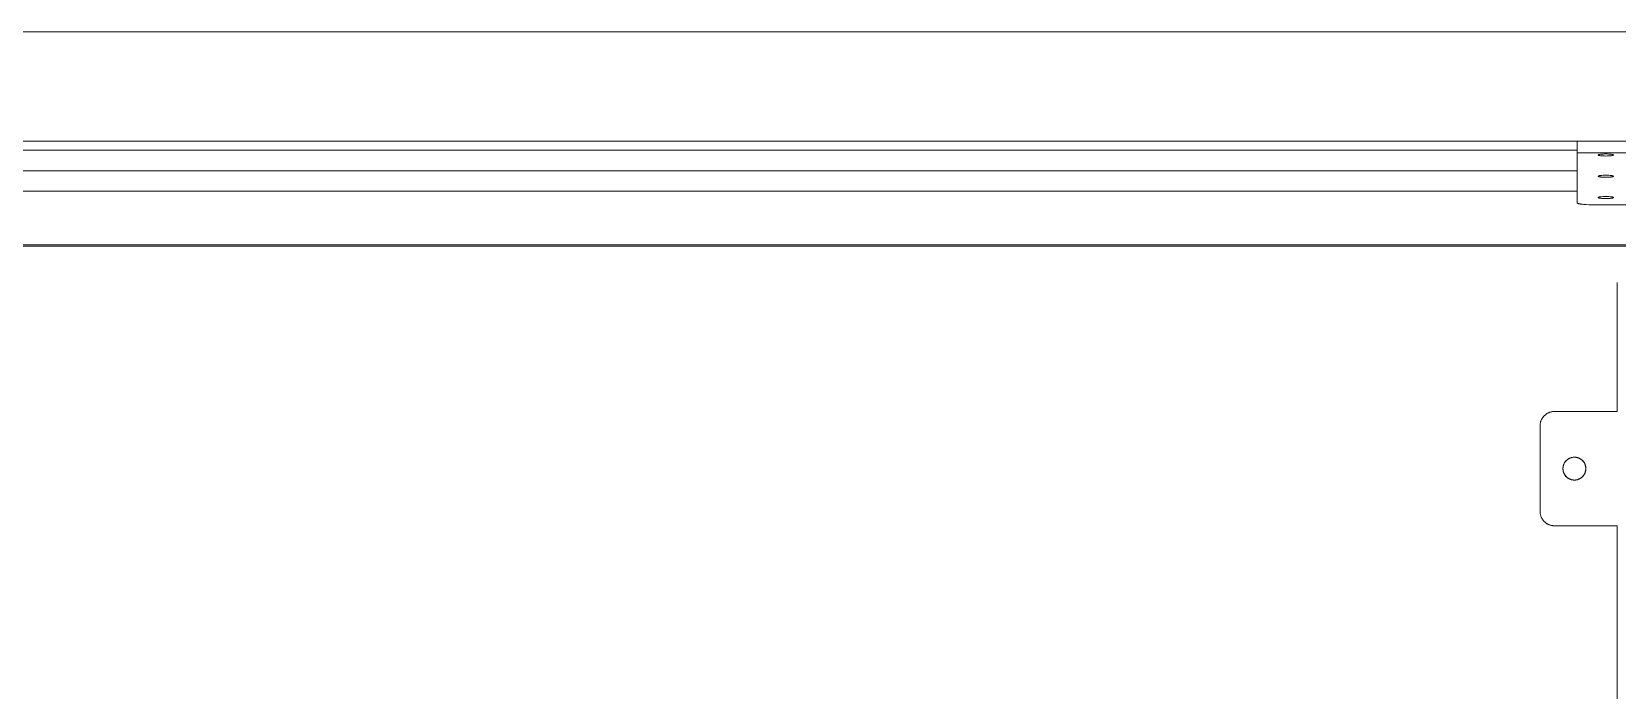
# Model space of a CAD drawing. Header units: millimetres. Extents: x -213 to 4577, y -424 to 2634.
# Drawn here: x 460 to 1015, y -8 to 222 of the extents above; entities that cross this region are included whole.
import ezdxf

# ---------------------------------------------------------------- set-up
doc = ezdxf.new("R2010")
doc.units = ezdxf.units.MM
doc.layers.add('ZANO_R', color=7, linetype='Continuous', lineweight=0)

msp = doc.modelspace()

# ---------------------------------------------------------------- linework, layer by layer
at = {"layer": 'ZANO_R'}
for p, q in [((1927.92, 222.29), (133.92, 222.29)), ((133.92, 183.95), (1000.92, 183.95)), ((1000.92, 183.95), (1060.92, 183.95)), ((1000.92, 179.91), (1000.92, 183.95)), ((1000.92, 180.77), (215.92, 180.77)), ((1000.92, 179.91), (1000.92, 162.37)), ((1000.92, 179.91), (1060.92, 179.91)), ((1008.22, 179.13), (1008.22, 179.14)), ((1008.22, 179.14), (1008.22, 179.14)), ((1008.22, 179.14), (1008.23, 179.14)), ((1008.22, 179.12), (1008.22, 179.13)), ((1008.22, 179.13), (1008.22, 179.13)), ((1008.22, 179.13), (1008.22, 179.13)), ((1008.22, 179.13), (1008.22, 179.13)), ((1008.22, 179.13), (1008.22, 179.13)), ((1008.22, 179.11), (1008.22, 179.12)), ((1008.22, 179.12), (1008.22, 179.12)), ((1008.22, 179.12), (1008.22, 179.12)), ((1008.22, 179.12), (1008.22, 179.12)), ((1008.22, 179.12), (1008.22, 179.12)), ((1008.22, 179.1), (1008.22, 179.11)), ((1008.22, 179.11), (1008.22, 179.11)), ((1008.22, 179.11), (1008.22, 179.11)), ((1008.22, 179.11), (1008.22, 179.11)), ((1008.22, 179.11), (1008.22, 179.11)), ((1008.23, 179.1), (1008.22, 179.1)), ((1008.22, 179.1), (1008.22, 179.1)), ((1008.23, 179.15), (1008.23, 179.16)), ((1008.23, 179.16), (1008.23, 179.16)), ((1008.23, 179.16), (1008.24, 179.16)), ((1008.23, 179.14), (1008.23, 179.15)), ((1008.23, 179.15), (1008.23, 179.15)), ((1008.23, 179.15), (1008.23, 179.15)), ((1008.23, 179.15), (1008.23, 179.15)), ((1008.23, 179.14), (1008.23, 179.14)), ((1008.23, 179.14), (1008.23, 179.14)), ((1008.23, 179.09), (1008.23, 179.1)), ((1008.23, 179.1), (1008.23, 179.1)), ((1008.23, 179.1), (1008.23, 179.1)), ((1008.23, 179.08), (1008.23, 179.09)), ((1008.23, 179.09), (1008.23, 179.09)), ((1008.23, 179.09), (1008.23, 179.09)), ((1008.23, 179.09), (1008.23, 179.09)), ((1008.23, 179.09), (1008.23, 179.09)), ((1008.24, 179.08), (1008.23, 179.08)), ((1008.24, 179.16), (1008.24, 179.17)), ((1008.24, 179.17), (1008.24, 179.17)), ((1008.24, 179.17), (1008.25, 179.17)), ((1008.24, 179.16), (1008.24, 179.16)), ((1008.24, 179.16), (1008.24, 179.16)), ((1008.24, 179.07), (1008.24, 179.08)), ((1008.24, 179.08), (1008.24, 179.08)), ((1008.24, 179.08), (1008.24, 179.08)), ((1008.24, 179.08), (1008.24, 179.08)), ((1008.25, 179.07), (1008.24, 179.07)), ((1008.25, 179.17), (1008.25, 179.18)), ((1008.25, 179.18), (1008.26, 179.18)), ((1008.25, 179.17), (1008.25, 179.17)), ((1008.25, 179.17), (1008.25, 179.17)), ((1008.26, 179.06), (1008.25, 179.07)), ((1008.25, 179.07), (1008.25, 179.07)), ((1008.25, 179.07), (1008.25, 179.07)), ((1008.25, 179.07), (1008.25, 179.07)), ((1008.26, 179.18), (1008.27, 179.19)), ((1008.26, 179.18), (1008.26, 179.18)), ((1008.26, 179.18), (1008.26, 179.18)), ((1008.27, 179.06), (1008.26, 179.06)), ((1008.26, 179.06), (1008.26, 179.06)), ((1008.26, 179.06), (1008.26, 179.06)), ((1008.27, 179.19), (1008.27, 179.19)), ((1008.27, 179.19), (1008.28, 179.19)), ((1008.27, 179.05), (1008.27, 179.06)), ((1008.28, 179.05), (1008.27, 179.05)), ((1008.28, 179.19), (1008.29, 179.2)), ((1008.29, 179.04), (1008.28, 179.05)), ((1008.29, 179.2), (1008.3, 179.21)), ((1008.29, 179.2), (1008.29, 179.2)), ((1008.3, 179.03), (1008.29, 179.04)), ((1008.29, 179.04), (1008.29, 179.04)), ((1008.3, 179.21), (1008.31, 179.21)), ((1008.31, 179.03), (1008.3, 179.03)), ((1008.31, 179.21), (1008.32, 179.22)), ((1008.32, 179.03), (1008.31, 179.03)), ((1008.32, 179.22), (1008.33, 179.22)), ((1008.33, 179.02), (1008.32, 179.03)), ((1008.33, 179.22), (1008.34, 179.23)), ((1008.34, 179.01), (1008.33, 179.02)), ((1008.34, 179.23), (1008.36, 179.24)), ((1008.36, 179.01), (1008.34, 179.01)), ((1008.36, 179.24), (1008.39, 179.24)), ((1008.39, 179), (1008.36, 179.01)), ((1008.39, 179.24), (1008.41, 179.25)), ((1008.41, 178.99), (1008.39, 179)), ((1008.41, 179.25), (1008.44, 179.26)), ((1008.44, 178.98), (1008.41, 178.99)), ((1008.44, 179.26), (1008.46, 179.27)), ((1008.46, 178.97), (1008.44, 178.98)), ((1008.46, 179.27), (1008.52, 179.29)), ((1008.52, 178.96), (1008.46, 178.97)), ((1008.52, 179.29), (1008.59, 179.3)), ((1008.59, 178.94), (1008.52, 178.96)), ((1008.59, 179.3), (1008.66, 179.32)), ((1008.66, 178.92), (1008.59, 178.94)), ((1008.66, 179.32), (1008.74, 179.33)), ((1008.74, 178.91), (1008.66, 178.92)), ((1008.74, 179.33), (1008.82, 179.35)), ((1008.82, 178.89), (1008.74, 178.91)), ((1008.82, 179.35), (1009.01, 179.37)), ((1009.01, 178.87), (1008.82, 178.89)), ((1009.01, 179.37), (1009.22, 179.4)), ((1009.22, 178.84), (1009.01, 178.87)), ((1009.22, 179.4), (1009.44, 179.42)), ((1009.44, 178.82), (1009.22, 178.84)), ((1009.44, 179.42), (1009.93, 179.45)), ((1009.93, 178.79), (1009.44, 178.82)), ((1009.93, 179.45), (1010.43, 179.47)), ((1010.43, 178.77), (1009.93, 178.79)), ((1010.43, 179.47), (1010.92, 179.48)), ((1010.92, 178.76), (1010.43, 178.77)), ((1010.92, 179.48), (1011.41, 179.47)), ((1011.41, 178.77), (1010.92, 178.76)), ((1011.41, 179.47), (1011.91, 179.45)), ((1011.91, 178.79), (1011.41, 178.77)), ((1011.91, 179.45), (1012.4, 179.42)), ((1012.4, 178.82), (1011.91, 178.79)), ((1012.4, 179.42), (1012.62, 179.4)), ((1012.62, 178.84), (1012.4, 178.82)), ((1012.62, 179.4), (1012.83, 179.37)), ((1012.83, 178.87), (1012.62, 178.84)), ((1012.83, 179.37), (1013.02, 179.35)), ((1013.02, 178.89), (1012.83, 178.87)), ((1013.02, 179.35), (1013.1, 179.33)), ((1013.1, 178.91), (1013.02, 178.89)), ((1013.1, 179.33), (1013.18, 179.32)), ((1013.18, 178.92), (1013.1, 178.91)), ((1013.18, 179.32), (1013.25, 179.3)), ((1013.25, 178.94), (1013.18, 178.92)), ((1013.25, 179.3), (1013.32, 179.29)), ((1013.32, 178.96), (1013.25, 178.94)), ((1013.32, 179.29), (1013.38, 179.27)), ((1013.38, 178.97), (1013.32, 178.96)), ((1013.38, 179.27), (1013.41, 179.26)), ((1013.41, 178.98), (1013.38, 178.97)), ((1013.41, 179.26), (1013.43, 179.25)), ((1013.43, 178.99), (1013.41, 178.98)), ((1013.43, 179.25), (1013.46, 179.24)), ((1013.46, 179), (1013.43, 178.99)), ((1013.46, 179.24), (1013.48, 179.24)), ((1013.48, 179.01), (1013.46, 179)), ((1013.48, 179.24), (1013.5, 179.23)), ((1013.5, 179.01), (1013.48, 179.01)), ((1013.5, 179.23), (1013.52, 179.22)), ((1013.52, 179.02), (1013.5, 179.01)), ((1013.52, 179.22), (1013.53, 179.22)), ((1013.53, 179.03), (1013.52, 179.02)), ((1013.53, 179.22), (1013.53, 179.21)), ((1013.53, 179.21), (1013.54, 179.21)), ((1013.54, 179.03), (1013.53, 179.03)), ((1013.53, 179.03), (1013.53, 179.03)), ((1013.54, 179.21), (1013.55, 179.2)), ((1013.55, 179.04), (1013.54, 179.03)), ((1013.55, 179.2), (1013.56, 179.2)), ((1013.56, 179.04), (1013.55, 179.04)), ((1013.56, 179.2), (1013.56, 179.19)), ((1013.56, 179.19), (1013.57, 179.19)), ((1013.57, 179.05), (1013.56, 179.05)), ((1013.56, 179.05), (1013.56, 179.04)), ((1013.57, 179.19), (1013.58, 179.19)), ((1013.58, 179.06), (1013.57, 179.05)), ((1013.58, 179.19), (1013.58, 179.18)), ((1013.58, 179.18), (1013.58, 179.18)), ((1013.58, 179.18), (1013.59, 179.18)), ((1013.59, 179.06), (1013.58, 179.06)), ((1013.58, 179.06), (1013.58, 179.06)), ((1013.58, 179.06), (1013.58, 179.06)), ((1013.59, 179.18), (1013.59, 179.18)), ((1013.59, 179.18), (1013.59, 179.17)), ((1013.59, 179.17), (1013.59, 179.17)), ((1013.59, 179.17), (1013.6, 179.17)), ((1013.6, 179.07), (1013.59, 179.07)), ((1013.59, 179.07), (1013.59, 179.07)), ((1013.59, 179.07), (1013.59, 179.07)), ((1013.59, 179.07), (1013.59, 179.06)), ((1013.6, 179.17), (1013.6, 179.17)), ((1013.6, 179.17), (1013.6, 179.17)), ((1013.6, 179.17), (1013.6, 179.16)), ((1013.6, 179.16), (1013.6, 179.16)), ((1013.6, 179.16), (1013.61, 179.16)), ((1013.61, 179.08), (1013.6, 179.08)), ((1013.6, 179.08), (1013.6, 179.08)), ((1013.6, 179.08), (1013.6, 179.08)), ((1013.6, 179.08), (1013.6, 179.07)), ((1013.6, 179.07), (1013.6, 179.07)), ((1013.61, 179.16), (1013.61, 179.16)), ((1013.61, 179.16), (1013.61, 179.16)), ((1013.61, 179.16), (1013.61, 179.15)), ((1013.61, 179.15), (1013.61, 179.15)), ((1013.61, 179.15), (1013.61, 179.15)), ((1013.61, 179.15), (1013.61, 179.15)), ((1013.61, 179.15), (1013.62, 179.14)), ((1013.62, 179.1), (1013.61, 179.09)), ((1013.61, 179.09), (1013.61, 179.09)), ((1013.61, 179.09), (1013.61, 179.09)), ((1013.61, 179.09), (1013.61, 179.09)), ((1013.61, 179.09), (1013.61, 179.09)), ((1013.61, 179.09), (1013.61, 179.08)), ((1013.61, 179.08), (1013.61, 179.08)), ((1013.62, 179.14), (1013.62, 179.14)), ((1013.62, 179.14), (1013.62, 179.14)), ((1013.62, 179.14), (1013.62, 179.14)), ((1013.62, 179.14), (1013.62, 179.14)), ((1013.62, 179.14), (1013.62, 179.13)), ((1013.62, 179.13), (1013.62, 179.13)), ((1013.62, 179.13), (1013.62, 179.13)), ((1013.62, 179.13), (1013.62, 179.13)), ((1013.62, 179.13), (1013.62, 179.13)), ((1013.62, 179.13), (1013.62, 179.12)), ((1013.62, 179.12), (1013.62, 179.12)), ((1013.62, 179.12), (1013.62, 179.12)), ((1013.62, 179.12), (1013.62, 179.12)), ((1013.62, 179.12), (1013.62, 179.12)), ((1013.62, 179.12), (1013.62, 179.11)), ((1013.62, 179.11), (1013.62, 179.11)), ((1013.62, 179.11), (1013.62, 179.11)), ((1013.62, 179.11), (1013.62, 179.11)), ((1013.62, 179.11), (1013.62, 179.11)), ((1013.62, 179.11), (1013.62, 179.1)), ((1013.62, 179.1), (1013.62, 179.1)), ((1013.62, 179.1), (1013.62, 179.1)), ((1013.62, 179.1), (1013.62, 179.1)), ((1013.62, 179.1), (1013.62, 179.1)), ((1000.92, 173.59), (215.92, 173.59)), ((1009.22, 171.95), (1009.44, 171.97)), ((1009.44, 171.97), (1009.93, 172.01)), ((1009.93, 172.01), (1010.43, 172.03)), ((1010.43, 172.03), (1010.92, 172.03)), ((1010.92, 172.03), (1011.41, 172.03)), ((1011.41, 172.03), (1011.91, 172.01)), ((1011.91, 172.01), (1012.4, 171.97)), ((1012.4, 171.97), (1012.62, 171.95)), ((1008.22, 171.68), (1008.22, 171.69)), ((1008.22, 171.69), (1008.22, 171.69)), ((1008.22, 171.69), (1008.22, 171.69)), ((1008.22, 171.69), (1008.22, 171.69)), ((1008.22, 171.69), (1008.23, 171.69)), ((1008.22, 171.67), (1008.22, 171.68)), ((1008.22, 171.68), (1008.22, 171.68)), ((1008.22, 171.68), (1008.22, 171.68)), ((1008.22, 171.68), (1008.22, 171.68)), ((1008.22, 171.68), (1008.22, 171.68)), ((1008.22, 171.66), (1008.22, 171.67)), ((1008.22, 171.67), (1008.22, 171.67)), ((1008.22, 171.67), (1008.22, 171.67)), ((1008.22, 171.67), (1008.22, 171.67)), ((1008.22, 171.67), (1008.22, 171.67)), ((1008.23, 171.65), (1008.22, 171.66)), ((1008.22, 171.66), (1008.22, 171.66)), ((1008.22, 171.66), (1008.22, 171.66)), ((1008.22, 171.66), (1008.22, 171.66)), ((1008.22, 171.66), (1008.22, 171.66)), ((1008.23, 171.7), (1008.23, 171.71)), ((1008.23, 171.71), (1008.23, 171.71)), ((1008.23, 171.71), (1008.23, 171.71)), ((1008.23, 171.71), (1008.24, 171.71)), ((1008.23, 171.69), (1008.23, 171.7)), ((1008.23, 171.7), (1008.23, 171.7)), ((1008.23, 171.7), (1008.23, 171.7)), ((1008.23, 171.7), (1008.23, 171.7)), ((1008.23, 171.7), (1008.23, 171.7)), ((1008.23, 171.64), (1008.23, 171.65)), ((1008.23, 171.65), (1008.23, 171.65)), ((1008.23, 171.65), (1008.23, 171.65)), ((1008.23, 171.65), (1008.23, 171.65)), ((1008.23, 171.65), (1008.23, 171.65)), ((1008.24, 171.64), (1008.23, 171.64)), ((1008.23, 171.64), (1008.23, 171.64)), ((1008.23, 171.64), (1008.23, 171.64)), ((1008.23, 171.64), (1008.23, 171.64)), ((1008.24, 171.71), (1008.24, 171.72)), ((1008.24, 171.72), (1008.24, 171.72)), ((1008.24, 171.72), (1008.24, 171.72)), ((1008.24, 171.72), (1008.25, 171.72)), ((1008.24, 171.71), (1008.24, 171.71)), ((1008.24, 171.63), (1008.24, 171.64)), ((1008.25, 171.63), (1008.24, 171.63)), ((1008.24, 171.63), (1008.24, 171.63)), ((1008.24, 171.63), (1008.24, 171.63)), ((1008.24, 171.63), (1008.24, 171.63)), ((1008.25, 171.72), (1008.25, 171.73)), ((1008.25, 171.73), (1008.25, 171.73)), ((1008.25, 171.73), (1008.26, 171.73)), ((1008.25, 171.72), (1008.25, 171.72)), ((1008.25, 171.62), (1008.25, 171.63)), ((1008.26, 171.62), (1008.25, 171.62)), ((1008.25, 171.62), (1008.25, 171.62)), ((1008.25, 171.62), (1008.25, 171.62)), ((1008.26, 171.73), (1008.26, 171.74)), ((1008.26, 171.74), (1008.27, 171.74)), ((1008.26, 171.73), (1008.26, 171.73)), ((1008.26, 171.61), (1008.26, 171.62)), ((1008.27, 171.61), (1008.26, 171.61)), ((1008.26, 171.61), (1008.26, 171.61)), ((1008.27, 171.74), (1008.28, 171.75)), ((1008.27, 171.74), (1008.27, 171.74)), ((1008.27, 171.6), (1008.27, 171.61)), ((1008.28, 171.6), (1008.27, 171.6)), ((1008.28, 171.75), (1008.29, 171.75)), ((1008.29, 171.6), (1008.28, 171.6)), ((1008.29, 171.75), (1008.29, 171.76)), ((1008.29, 171.76), (1008.3, 171.76)), ((1008.29, 171.59), (1008.29, 171.6)), ((1008.3, 171.59), (1008.29, 171.59)), ((1008.3, 171.76), (1008.31, 171.76)), ((1008.31, 171.58), (1008.3, 171.59)), ((1008.31, 171.76), (1008.32, 171.77)), ((1008.32, 171.58), (1008.31, 171.58)), ((1008.32, 171.77), (1008.33, 171.77)), ((1008.33, 171.58), (1008.32, 171.58)), ((1008.33, 171.77), (1008.34, 171.78)), ((1008.34, 171.57), (1008.33, 171.58)), ((1008.34, 171.78), (1008.36, 171.79)), ((1008.36, 171.56), (1008.34, 171.57)), ((1008.36, 171.79), (1008.39, 171.8)), ((1008.39, 171.55), (1008.36, 171.56)), ((1008.39, 171.8), (1008.41, 171.81)), ((1008.41, 171.54), (1008.39, 171.55)), ((1008.41, 171.81), (1008.44, 171.81)), ((1008.44, 171.53), (1008.41, 171.54)), ((1008.44, 171.81), (1008.46, 171.82)), ((1008.46, 171.53), (1008.44, 171.53)), ((1008.46, 171.82), (1008.52, 171.84)), ((1008.52, 171.51), (1008.46, 171.53)), ((1008.52, 171.84), (1008.59, 171.85)), ((1008.59, 171.49), (1008.52, 171.51)), ((1008.59, 171.85), (1008.66, 171.87)), ((1008.66, 171.48), (1008.59, 171.49)), ((1008.66, 171.87), (1008.74, 171.89)), ((1008.74, 171.46), (1008.66, 171.48)), ((1008.74, 171.89), (1008.82, 171.9)), ((1008.82, 171.45), (1008.74, 171.46)), ((1008.82, 171.9), (1009.01, 171.93)), ((1009.01, 171.42), (1008.82, 171.45)), ((1009.01, 171.93), (1009.22, 171.95)), ((1009.22, 171.4), (1009.01, 171.42)), ((1009.44, 171.37), (1009.22, 171.4)), ((1009.93, 171.34), (1009.44, 171.37)), ((1010.43, 171.32), (1009.93, 171.34)), ((1010.92, 171.31), (1010.43, 171.32)), ((1011.41, 171.32), (1010.92, 171.31)), ((1011.91, 171.34), (1011.41, 171.32)), ((1012.4, 171.37), (1011.91, 171.34)), ((1012.62, 171.4), (1012.4, 171.37)), ((1012.62, 171.95), (1012.83, 171.93)), ((1012.83, 171.42), (1012.62, 171.4)), ((1012.83, 171.93), (1013.02, 171.9)), ((1013.02, 171.45), (1012.83, 171.42)), ((1013.02, 171.9), (1013.1, 171.89)), ((1013.1, 171.46), (1013.02, 171.45)), ((1013.1, 171.89), (1013.18, 171.87)), ((1013.18, 171.48), (1013.1, 171.46)), ((1013.18, 171.87), (1013.25, 171.85)), ((1013.25, 171.49), (1013.18, 171.48)), ((1013.25, 171.85), (1013.32, 171.84)), ((1013.32, 171.51), (1013.25, 171.49)), ((1013.32, 171.84), (1013.38, 171.82)), ((1013.38, 171.53), (1013.32, 171.51)), ((1013.38, 171.82), (1013.41, 171.81)), ((1013.41, 171.53), (1013.38, 171.53)), ((1013.41, 171.81), (1013.43, 171.81)), ((1013.43, 171.54), (1013.41, 171.53)), ((1013.43, 171.81), (1013.46, 171.8)), ((1013.46, 171.55), (1013.43, 171.54)), ((1013.46, 171.8), (1013.48, 171.79)), ((1013.48, 171.56), (1013.46, 171.55)), ((1013.48, 171.79), (1013.5, 171.78)), ((1013.5, 171.57), (1013.48, 171.56)), ((1013.5, 171.78), (1013.52, 171.77)), ((1013.52, 171.58), (1013.5, 171.57)), ((1013.52, 171.77), (1013.53, 171.77)), ((1013.53, 171.58), (1013.52, 171.58)), ((1013.53, 171.77), (1013.53, 171.76)), ((1013.53, 171.76), (1013.54, 171.76)), ((1013.54, 171.59), (1013.53, 171.58)), ((1013.53, 171.58), (1013.53, 171.58)), ((1013.54, 171.76), (1013.55, 171.76)), ((1013.55, 171.59), (1013.54, 171.59)), ((1013.55, 171.76), (1013.56, 171.75)), ((1013.56, 171.6), (1013.55, 171.59)), ((1013.56, 171.75), (1013.56, 171.75)), ((1013.56, 171.75), (1013.57, 171.74)), ((1013.57, 171.6), (1013.56, 171.6)), ((1013.56, 171.6), (1013.56, 171.6)), ((1013.57, 171.74), (1013.58, 171.74)), ((1013.58, 171.61), (1013.57, 171.6)), ((1013.58, 171.74), (1013.58, 171.74)), ((1013.58, 171.74), (1013.58, 171.73)), ((1013.58, 171.73), (1013.59, 171.73)), ((1013.59, 171.62), (1013.58, 171.61)), ((1013.58, 171.61), (1013.58, 171.61)), ((1013.58, 171.61), (1013.58, 171.61)), ((1013.59, 171.73), (1013.59, 171.73)), ((1013.59, 171.73), (1013.59, 171.73)), ((1013.59, 171.73), (1013.59, 171.72)), ((1013.59, 171.72), (1013.6, 171.72)), ((1013.6, 171.63), (1013.59, 171.62)), ((1013.59, 171.62), (1013.59, 171.62)), ((1013.59, 171.62), (1013.59, 171.62)), ((1013.59, 171.62), (1013.59, 171.62)), ((1013.6, 171.72), (1013.6, 171.72)), ((1013.6, 171.72), (1013.6, 171.72)), ((1013.6, 171.72), (1013.6, 171.72)), ((1013.6, 171.72), (1013.6, 171.71)), ((1013.6, 171.71), (1013.61, 171.71)), ((1013.61, 171.64), (1013.6, 171.63)), ((1013.6, 171.63), (1013.6, 171.63)), ((1013.6, 171.63), (1013.6, 171.63)), ((1013.6, 171.63), (1013.6, 171.63)), ((1013.6, 171.63), (1013.6, 171.63)), ((1013.61, 171.71), (1013.61, 171.71)), ((1013.61, 171.71), (1013.61, 171.71)), ((1013.61, 171.71), (1013.61, 171.71)), ((1013.61, 171.71), (1013.61, 171.7)), ((1013.61, 171.7), (1013.61, 171.7)), ((1013.61, 171.7), (1013.61, 171.7)), ((1013.61, 171.7), (1013.62, 171.7)), ((1013.62, 171.65), (1013.61, 171.65)), ((1013.61, 171.65), (1013.61, 171.65)), ((1013.61, 171.65), (1013.61, 171.64)), ((1013.61, 171.64), (1013.61, 171.64)), ((1013.61, 171.64), (1013.61, 171.64)), ((1013.61, 171.64), (1013.61, 171.64)), ((1013.61, 171.64), (1013.61, 171.64)), ((1013.62, 171.7), (1013.62, 171.7)), ((1013.62, 171.7), (1013.62, 171.69)), ((1013.62, 171.69), (1013.62, 171.69)), ((1013.62, 171.69), (1013.62, 171.69)), ((1013.62, 171.69), (1013.62, 171.69)), ((1013.62, 171.69), (1013.62, 171.69)), ((1013.62, 171.69), (1013.62, 171.68)), ((1013.62, 171.68), (1013.62, 171.68)), ((1013.62, 171.68), (1013.62, 171.68)), ((1013.62, 171.68), (1013.62, 171.68)), ((1013.62, 171.68), (1013.62, 171.68)), ((1013.62, 171.68), (1013.62, 171.67)), ((1013.62, 171.67), (1013.62, 171.67)), ((1013.62, 171.67), (1013.62, 171.67)), ((1013.62, 171.67), (1013.62, 171.67)), ((1013.62, 171.67), (1013.62, 171.67)), ((1013.62, 171.67), (1013.62, 171.66)), ((1013.62, 171.66), (1013.62, 171.66)), ((1013.62, 171.66), (1013.62, 171.66)), ((1013.62, 171.66), (1013.62, 171.66)), ((1013.62, 171.66), (1013.62, 171.66)), ((1013.62, 171.66), (1013.62, 171.65)), ((1013.62, 171.65), (1013.62, 171.65)), ((1013.62, 171.65), (1013.62, 171.65)), ((1000.92, 166.41), (215.92, 166.41)), ((1000.92, 162.37), (1000.92, 162.36)), ((1000.92, 162.36), (1000.92, 162.36)), ((1000.92, 162.36), (1000.92, 162.35)), ((1000.92, 162.35), (1000.92, 162.35)), ((1000.92, 162.35), (1000.92, 162.35)), ((1000.92, 162.35), (1000.92, 162.34)), ((1000.92, 162.34), (1000.92, 162.34)), ((1000.92, 162.34), (1000.93, 162.34)), ((1000.93, 162.34), (1000.93, 162.33)), ((1000.93, 162.33), (1000.93, 162.33)), ((1000.93, 162.33), (1000.93, 162.32)), ((1000.93, 162.32), (1000.93, 162.32)), ((1000.93, 162.32), (1000.93, 162.32)), ((1000.93, 162.32), (1000.94, 162.31)), ((1000.94, 162.31), (1000.94, 162.31)), ((1000.94, 162.31), (1000.94, 162.31)), ((1000.94, 162.31), (1000.94, 162.3)), ((1000.94, 162.3), (1000.95, 162.3)), ((1000.95, 162.3), (1000.95, 162.29)), ((1000.95, 162.29), (1000.95, 162.29)), ((1000.95, 162.29), (1000.96, 162.29)), ((1000.96, 162.29), (1000.96, 162.28)), ((1000.96, 162.28), (1000.96, 162.28)), ((1000.96, 162.28), (1000.97, 162.27)), ((1000.97, 162.27), (1000.97, 162.27)), ((1000.97, 162.27), (1000.98, 162.27)), ((1000.98, 162.27), (1000.98, 162.26)), ((1000.98, 162.26), (1000.98, 162.26)), ((1000.98, 162.26), (1000.99, 162.26)), ((1000.99, 162.26), (1000.99, 162.25)), ((1000.99, 162.25), (1001, 162.24)), ((1001, 162.24), (1001.02, 162.24)), ((1001.02, 162.24), (1001.03, 162.23)), ((1001.03, 162.23), (1001.04, 162.22)), ((1001.04, 162.22), (1001.05, 162.21)), ((1001.05, 162.21), (1001.07, 162.21)), ((1001.07, 162.21), (1001.08, 162.2)), ((1001.08, 162.2), (1001.1, 162.19)), ((1001.1, 162.19), (1001.11, 162.18)), ((1001.11, 162.18), (1001.15, 162.17)), ((1001.15, 162.17), (1001.19, 162.15)), ((1001.19, 162.15), (1001.23, 162.14)), ((1001.23, 162.14), (1001.27, 162.12)), ((1001.27, 162.12), (1001.32, 162.11)), ((1001.32, 162.11), (1001.37, 162.09)), ((1001.37, 162.09), (1001.48, 162.06)), ((1001.48, 162.06), (1001.6, 162.03)), ((1001.6, 162.03), (1001.74, 162)), ((1001.74, 162), (1001.88, 161.97)), ((1001.88, 161.97), (1002.04, 161.95)), ((1002.04, 161.95), (1002.39, 161.9)), ((1002.39, 161.9), (1002.77, 161.85)), ((1002.77, 161.85), (1003.19, 161.81)), ((1003.19, 161.81), (1004.08, 161.75)), ((1004.08, 161.75), (1005.01, 161.71)), ((1005.01, 161.71), (1005.92, 161.7)), ((1005.92, 161.7), (1025.92, 161.7)), ((1008.22, 164.24), (1008.23, 164.25)), ((1008.22, 164.23), (1008.22, 164.24)), ((1008.22, 164.24), (1008.22, 164.24)), ((1008.22, 164.24), (1008.22, 164.24)), ((1008.22, 164.24), (1008.22, 164.24)), ((1008.22, 164.24), (1008.22, 164.24)), ((1008.22, 164.22), (1008.22, 164.23)), ((1008.22, 164.23), (1008.22, 164.23)), ((1008.22, 164.23), (1008.22, 164.23)), ((1008.22, 164.23), (1008.22, 164.23)), ((1008.22, 164.23), (1008.22, 164.23)), ((1008.22, 164.21), (1008.22, 164.22)), ((1008.22, 164.22), (1008.22, 164.22)), ((1008.22, 164.22), (1008.22, 164.22)), ((1008.22, 164.22), (1008.22, 164.22)), ((1008.22, 164.22), (1008.22, 164.22)), ((1008.23, 164.21), (1008.22, 164.21)), ((1008.22, 164.21), (1008.22, 164.21)), ((1008.22, 164.21), (1008.22, 164.21)), ((1008.22, 164.21), (1008.22, 164.21)), ((1008.23, 164.26), (1008.24, 164.27)), ((1008.23, 164.25), (1008.23, 164.26)), ((1008.23, 164.26), (1008.23, 164.26)), ((1008.23, 164.26), (1008.23, 164.26)), ((1008.23, 164.26), (1008.23, 164.26)), ((1008.23, 164.26), (1008.23, 164.26)), ((1008.23, 164.25), (1008.23, 164.25)), ((1008.23, 164.25), (1008.23, 164.25)), ((1008.23, 164.25), (1008.23, 164.25)), ((1008.23, 164.2), (1008.23, 164.21)), ((1008.23, 164.19), (1008.23, 164.2)), ((1008.23, 164.2), (1008.23, 164.2)), ((1008.23, 164.2), (1008.23, 164.2)), ((1008.23, 164.2), (1008.23, 164.2)), ((1008.23, 164.2), (1008.23, 164.2)), ((1008.24, 164.19), (1008.23, 164.19)), ((1008.23, 164.19), (1008.23, 164.19)), ((1008.23, 164.19), (1008.23, 164.19)), ((1008.24, 164.27), (1008.25, 164.28)), ((1008.24, 164.27), (1008.24, 164.27)), ((1008.24, 164.27), (1008.24, 164.27)), ((1008.24, 164.27), (1008.24, 164.27)), ((1008.24, 164.27), (1008.24, 164.27)), ((1008.24, 164.18), (1008.24, 164.19)), ((1008.24, 164.19), (1008.24, 164.19)), ((1008.25, 164.18), (1008.24, 164.18)), ((1008.24, 164.18), (1008.24, 164.18)), ((1008.24, 164.18), (1008.24, 164.18)), ((1008.25, 164.28), (1008.25, 164.28)), ((1008.25, 164.28), (1008.25, 164.28)), ((1008.25, 164.28), (1008.25, 164.28)), ((1008.25, 164.28), (1008.26, 164.28)), ((1008.25, 164.17), (1008.25, 164.18)), ((1008.25, 164.18), (1008.25, 164.18)), ((1008.26, 164.17), (1008.25, 164.17)), ((1008.25, 164.17), (1008.25, 164.17)), ((1008.26, 164.28), (1008.26, 164.29)), ((1008.26, 164.29), (1008.26, 164.29)), ((1008.26, 164.29), (1008.27, 164.29)), ((1008.27, 164.16), (1008.26, 164.17)), ((1008.26, 164.17), (1008.26, 164.17)), ((1008.26, 164.17), (1008.26, 164.17)), ((1008.27, 164.29), (1008.27, 164.3)), ((1008.27, 164.3), (1008.28, 164.3)), ((1008.28, 164.15), (1008.27, 164.16)), ((1008.27, 164.16), (1008.27, 164.16)), ((1008.28, 164.3), (1008.29, 164.3)), ((1008.29, 164.15), (1008.28, 164.15)), ((1008.29, 164.3), (1008.29, 164.31)), ((1008.29, 164.31), (1008.3, 164.31)), ((1008.29, 164.14), (1008.29, 164.15)), ((1008.3, 164.14), (1008.29, 164.14)), ((1008.3, 164.31), (1008.31, 164.32)), ((1008.31, 164.14), (1008.3, 164.14)), ((1008.31, 164.32), (1008.32, 164.32)), ((1008.32, 164.13), (1008.31, 164.14)), ((1008.32, 164.32), (1008.33, 164.33)), ((1008.33, 164.13), (1008.32, 164.13)), ((1008.33, 164.33), (1008.34, 164.33)), ((1008.34, 164.12), (1008.33, 164.13)), ((1008.34, 164.33), (1008.36, 164.34)), ((1008.36, 164.11), (1008.34, 164.12)), ((1008.36, 164.34), (1008.39, 164.35)), ((1008.39, 164.1), (1008.36, 164.11)), ((1008.39, 164.35), (1008.41, 164.36)), ((1008.41, 164.09), (1008.39, 164.1)), ((1008.41, 164.36), (1008.44, 164.37)), ((1008.44, 164.09), (1008.41, 164.09)), ((1008.44, 164.37), (1008.46, 164.38)), ((1008.46, 164.08), (1008.44, 164.09)), ((1008.46, 164.38), (1008.52, 164.39)), ((1008.52, 164.06), (1008.46, 164.08)), ((1008.52, 164.39), (1008.59, 164.41)), ((1008.59, 164.05), (1008.52, 164.06)), ((1008.59, 164.41), (1008.66, 164.42)), ((1008.66, 164.03), (1008.59, 164.05)), ((1008.66, 164.42), (1008.74, 164.44)), ((1008.74, 164.02), (1008.66, 164.03)), ((1008.74, 164.44), (1008.82, 164.45)), ((1008.82, 164), (1008.74, 164.02)), ((1008.82, 164.45), (1009.01, 164.48)), ((1009.01, 163.97), (1008.82, 164)), ((1009.01, 164.48), (1009.22, 164.51)), ((1009.22, 163.95), (1009.01, 163.97)), ((1009.22, 164.51), (1009.44, 164.53)), ((1009.44, 163.93), (1009.22, 163.95)), ((1009.44, 164.53), (1009.93, 164.56)), ((1009.93, 163.89), (1009.44, 163.93)), ((1009.93, 164.56), (1010.43, 164.58)), ((1010.43, 163.87), (1009.93, 163.89)), ((1010.43, 164.58), (1010.92, 164.59)), ((1010.92, 163.87), (1010.43, 163.87)), ((1010.92, 164.59), (1011.41, 164.58)), ((1011.41, 163.87), (1010.92, 163.87)), ((1011.41, 164.58), (1011.91, 164.56)), ((1011.91, 163.89), (1011.41, 163.87)), ((1011.91, 164.56), (1012.4, 164.53)), ((1012.4, 163.93), (1011.91, 163.89)), ((1012.4, 164.53), (1012.62, 164.51)), ((1012.62, 163.95), (1012.4, 163.93)), ((1012.62, 164.51), (1012.83, 164.48)), ((1012.83, 163.97), (1012.62, 163.95)), ((1012.83, 164.48), (1013.02, 164.45)), ((1013.02, 164), (1012.83, 163.97)), ((1013.02, 164.45), (1013.1, 164.44)), ((1013.1, 164.02), (1013.02, 164)), ((1013.1, 164.44), (1013.18, 164.42)), ((1013.18, 164.03), (1013.1, 164.02)), ((1013.18, 164.42), (1013.25, 164.41)), ((1013.25, 164.05), (1013.18, 164.03)), ((1013.25, 164.41), (1013.32, 164.39)), ((1013.32, 164.06), (1013.25, 164.05)), ((1013.32, 164.39), (1013.38, 164.38)), ((1013.38, 164.08), (1013.32, 164.06)), ((1013.38, 164.38), (1013.41, 164.37)), ((1013.41, 164.09), (1013.38, 164.08)), ((1013.41, 164.37), (1013.43, 164.36)), ((1013.43, 164.09), (1013.41, 164.09)), ((1013.43, 164.36), (1013.46, 164.35)), ((1013.46, 164.1), (1013.43, 164.09)), ((1013.46, 164.35), (1013.48, 164.34)), ((1013.48, 164.11), (1013.46, 164.1)), ((1013.48, 164.34), (1013.5, 164.33)), ((1013.5, 164.12), (1013.48, 164.11)), ((1013.5, 164.33), (1013.52, 164.33)), ((1013.52, 164.13), (1013.5, 164.12)), ((1013.52, 164.33), (1013.53, 164.32)), ((1013.53, 164.13), (1013.52, 164.13)), ((1013.53, 164.32), (1013.53, 164.32)), ((1013.53, 164.32), (1013.54, 164.31)), ((1013.54, 164.14), (1013.53, 164.14)), ((1013.53, 164.14), (1013.53, 164.13)), ((1013.54, 164.31), (1013.55, 164.31)), ((1013.55, 164.14), (1013.54, 164.14)), ((1013.55, 164.31), (1013.56, 164.3)), ((1013.56, 164.15), (1013.55, 164.14)), ((1013.56, 164.3), (1013.56, 164.3)), ((1013.56, 164.3), (1013.57, 164.3)), ((1013.57, 164.16), (1013.56, 164.15)), ((1013.56, 164.15), (1013.56, 164.15)), ((1013.57, 164.3), (1013.58, 164.29)), ((1013.58, 164.16), (1013.57, 164.16)), ((1013.58, 164.29), (1013.58, 164.29)), ((1013.58, 164.29), (1013.58, 164.29)), ((1013.58, 164.29), (1013.59, 164.28)), ((1013.59, 164.17), (1013.58, 164.17)), ((1013.58, 164.17), (1013.58, 164.17)), ((1013.58, 164.17), (1013.58, 164.16)), ((1013.59, 164.28), (1013.59, 164.28)), ((1013.59, 164.28), (1013.59, 164.28)), ((1013.59, 164.28), (1013.59, 164.28)), ((1013.59, 164.28), (1013.6, 164.28)), ((1013.6, 164.18), (1013.59, 164.18)), ((1013.59, 164.18), (1013.59, 164.17)), ((1013.59, 164.17), (1013.59, 164.17)), ((1013.59, 164.17), (1013.59, 164.17)), ((1013.6, 164.28), (1013.6, 164.27)), ((1013.6, 164.27), (1013.6, 164.27)), ((1013.6, 164.27), (1013.6, 164.27)), ((1013.6, 164.27), (1013.6, 164.27)), ((1013.6, 164.27), (1013.61, 164.27)), ((1013.61, 164.19), (1013.6, 164.19)), ((1013.6, 164.19), (1013.6, 164.18)), ((1013.6, 164.18), (1013.6, 164.18)), ((1013.6, 164.18), (1013.6, 164.18)), ((1013.6, 164.18), (1013.6, 164.18)), ((1013.61, 164.27), (1013.61, 164.26)), ((1013.61, 164.26), (1013.61, 164.26)), ((1013.61, 164.26), (1013.61, 164.26)), ((1013.61, 164.26), (1013.61, 164.26)), ((1013.61, 164.26), (1013.61, 164.26)), ((1013.61, 164.26), (1013.61, 164.25)), ((1013.61, 164.25), (1013.62, 164.25)), ((1013.62, 164.2), (1013.61, 164.2)), ((1013.61, 164.2), (1013.61, 164.2)), ((1013.61, 164.2), (1013.61, 164.2)), ((1013.61, 164.2), (1013.61, 164.19)), ((1013.61, 164.19), (1013.61, 164.19)), ((1013.61, 164.19), (1013.61, 164.19)), ((1013.61, 164.19), (1013.61, 164.19)), ((1013.62, 164.25), (1013.62, 164.25)), ((1013.62, 164.25), (1013.62, 164.25)), ((1013.62, 164.25), (1013.62, 164.24)), ((1013.62, 164.24), (1013.62, 164.24)), ((1013.62, 164.24), (1013.62, 164.24)), ((1013.62, 164.24), (1013.62, 164.24)), ((1013.62, 164.24), (1013.62, 164.24)), ((1013.62, 164.24), (1013.62, 164.23)), ((1013.62, 164.23), (1013.62, 164.23)), ((1013.62, 164.23), (1013.62, 164.23)), ((1013.62, 164.23), (1013.62, 164.23)), ((1013.62, 164.23), (1013.62, 164.23)), ((1013.62, 164.23), (1013.62, 164.22)), ((1013.62, 164.22), (1013.62, 164.22)), ((1013.62, 164.22), (1013.62, 164.22)), ((1013.62, 164.22), (1013.62, 164.22)), ((1013.62, 164.22), (1013.62, 164.22)), ((1013.62, 164.22), (1013.62, 164.21)), ((1013.62, 164.21), (1013.62, 164.21)), ((1013.62, 164.21), (1013.62, 164.21)), ((1013.62, 164.21), (1013.62, 164.21)), ((1013.62, 164.21), (1013.62, 164.21)), ((1013.62, 164.21), (1013.62, 164.2)), ((1013.62, 164.2), (1013.62, 164.2)), ((190.92, 147.19), (1025.92, 147.19)), ((1014.92, 134.49), (1014.92, 134.32)), ((1014.92, 134.32), (1014.92, 89.32)), ((990.62, 88.76), (990.47, 88.68)), ((990.77, 88.83), (990.62, 88.76)), ((990.93, 88.91), (990.77, 88.83)), ((991.09, 88.97), (990.93, 88.91)), ((991.25, 89.03), (991.09, 88.97)), ((991.41, 89.09), (991.25, 89.03)), ((991.57, 89.13), (991.41, 89.09)), ((991.74, 89.18), (991.57, 89.13)), ((991.9, 89.21), (991.74, 89.18)), ((992.07, 89.25), (991.9, 89.21)), ((992.24, 89.27), (992.07, 89.25)), ((992.41, 89.29), (992.24, 89.27)), ((992.58, 89.31), (992.41, 89.29)), ((992.75, 89.32), (992.58, 89.31)), ((992.92, 89.32), (992.75, 89.32)), ((1014.92, 89.32), (992.92, 89.32)), ((987.93, 84.66), (987.92, 84.49)), ((987.92, 84.49), (987.92, 84.32)), ((987.92, 84.32), (987.92, 54.32)), ((987.95, 84.83), (987.93, 84.66)), ((987.97, 85), (987.95, 84.83)), ((987.99, 85.17), (987.97, 85)), ((988.03, 85.34), (987.99, 85.17)), ((988.06, 85.5), (988.03, 85.34)), ((988.11, 85.67), (988.06, 85.5)), ((988.16, 85.83), (988.11, 85.67)), ((988.21, 85.99), (988.16, 85.83)), ((988.27, 86.15), (988.21, 85.99)), ((988.34, 86.31), (988.27, 86.15)), ((988.41, 86.47), (988.34, 86.31)), ((988.48, 86.62), (988.41, 86.47)), ((988.56, 86.77), (988.48, 86.62)), ((988.65, 86.92), (988.56, 86.77)), ((988.74, 87.06), (988.65, 86.92)), ((988.84, 87.2), (988.74, 87.06)), ((988.94, 87.34), (988.84, 87.2)), ((989.04, 87.47), (988.94, 87.34)), ((989.15, 87.61), (989.04, 87.47)), ((989.27, 87.73), (989.15, 87.61)), ((989.39, 87.86), (989.27, 87.73)), ((989.51, 87.97), (989.39, 87.86)), ((989.64, 88.09), (989.51, 87.97)), ((989.77, 88.2), (989.64, 88.09)), ((989.9, 88.3), (989.77, 88.2)), ((990.04, 88.4), (989.9, 88.3)), ((990.18, 88.5), (990.04, 88.4)), ((990.32, 88.59), (990.18, 88.5)), ((990.47, 88.68), (990.32, 88.59)), ((997.02, 72.07), (997.12, 72.17)), ((997.12, 72.17), (997.22, 72.27)), ((997.22, 72.27), (997.32, 72.36)), ((997.32, 72.36), (997.43, 72.45)), ((997.43, 72.45), (997.54, 72.53)), ((997.54, 72.53), (997.65, 72.61)), ((997.65, 72.61), (997.76, 72.69)), ((997.76, 72.69), (997.88, 72.76)), ((997.88, 72.76), (998, 72.83)), ((998, 72.83), (998.12, 72.89)), ((998.12, 72.89), (998.25, 72.95)), ((998.25, 72.95), (998.37, 73.01)), ((998.37, 73.01), (998.5, 73.06)), ((998.5, 73.06), (998.63, 73.11)), ((998.63, 73.11), (998.76, 73.15)), ((998.76, 73.15), (998.9, 73.19)), ((998.9, 73.19), (999.03, 73.22)), ((999.03, 73.22), (999.17, 73.25)), ((999.17, 73.25), (999.3, 73.27)), ((999.3, 73.27), (999.44, 73.29)), ((999.44, 73.29), (999.58, 73.3)), ((999.58, 73.3), (999.71, 73.31)), ((999.71, 73.31), (999.85, 73.32)), ((999.85, 73.32), (999.99, 73.32)), ((999.99, 73.32), (1000.13, 73.31)), ((1000.13, 73.31), (1000.27, 73.3)), ((1000.27, 73.3), (1000.4, 73.29)), ((1000.4, 73.29), (1000.54, 73.27)), ((1000.54, 73.27), (1000.68, 73.25)), ((1000.68, 73.25), (1000.81, 73.22)), ((1000.81, 73.22), (1000.95, 73.19)), ((1000.95, 73.19), (1001.08, 73.15)), ((1001.08, 73.15), (1001.21, 73.11)), ((1001.21, 73.11), (1001.34, 73.06)), ((1001.34, 73.06), (1001.47, 73.01)), ((1001.47, 73.01), (1001.59, 72.95)), ((1001.59, 72.95), (1001.72, 72.89)), ((1001.72, 72.89), (1001.84, 72.83)), ((1001.84, 72.83), (1001.96, 72.76)), ((1001.96, 72.76), (1002.08, 72.69)), ((1002.08, 72.69), (1002.19, 72.61)), ((1002.19, 72.61), (1002.31, 72.53)), ((1002.31, 72.53), (1002.42, 72.45)), ((1002.42, 72.45), (1002.52, 72.36)), ((1002.52, 72.36), (1002.62, 72.27)), ((1002.62, 72.27), (1002.73, 72.17)), ((1002.73, 72.17), (1002.82, 72.07)), ((995.92, 69.46), (995.93, 69.6)), ((995.92, 69.32), (995.92, 69.46)), ((995.92, 69.18), (995.92, 69.32)), ((995.93, 69.04), (995.92, 69.18)), ((995.93, 69.6), (995.94, 69.73)), ((995.94, 68.91), (995.93, 69.04)), ((995.94, 69.73), (995.96, 69.87)), ((995.96, 68.77), (995.94, 68.91)), ((995.96, 69.87), (995.98, 70.01)), ((995.98, 68.63), (995.96, 68.77)), ((995.98, 70.01), (996.01, 70.14)), ((996.01, 68.5), (995.98, 68.63)), ((996.01, 70.14), (996.04, 70.28)), ((996.04, 68.36), (996.01, 68.5)), ((996.04, 70.28), (996.07, 70.41)), ((996.07, 68.23), (996.04, 68.36)), ((996.07, 70.41), (996.11, 70.54)), ((996.11, 68.1), (996.07, 68.23)), ((996.11, 70.54), (996.16, 70.67)), ((996.16, 67.97), (996.11, 68.1)), ((996.16, 70.67), (996.21, 70.8)), ((996.21, 67.84), (996.16, 67.97)), ((996.21, 70.8), (996.26, 70.93)), ((996.26, 67.71), (996.21, 67.84)), ((996.26, 70.93), (996.32, 71.06)), ((996.32, 67.58), (996.26, 67.71)), ((996.32, 71.06), (996.38, 71.18)), ((996.38, 67.46), (996.32, 67.58)), ((996.38, 71.18), (996.45, 71.3)), ((996.45, 67.34), (996.38, 67.46)), ((996.45, 71.3), (996.52, 71.42)), ((996.52, 67.22), (996.45, 67.34)), ((996.52, 71.42), (996.59, 71.53)), ((996.59, 67.1), (996.52, 67.22)), ((996.59, 71.53), (996.67, 71.65)), ((996.67, 66.99), (996.59, 67.1)), ((996.67, 71.65), (996.75, 71.76)), ((996.75, 66.88), (996.67, 66.99)), ((996.75, 71.76), (996.84, 71.87)), ((996.84, 66.77), (996.75, 66.88)), ((996.84, 71.87), (996.93, 71.97)), ((996.93, 66.67), (996.84, 66.77)), ((996.93, 71.97), (997.02, 72.07)), ((997.02, 66.57), (996.93, 66.67)), ((997.12, 66.47), (997.02, 66.57)), ((1002.82, 66.57), (1002.73, 66.47)), ((1002.82, 72.07), (1002.92, 71.97)), ((1002.92, 66.67), (1002.82, 66.57)), ((1002.92, 71.97), (1003, 71.87)), ((1003, 66.77), (1002.92, 66.67)), ((1003, 71.87), (1003.09, 71.76)), ((1003.09, 66.88), (1003, 66.77)), ((1003.09, 71.76), (1003.17, 71.65)), ((1003.17, 66.99), (1003.09, 66.88)), ((1003.17, 71.65), (1003.25, 71.53)), ((1003.25, 67.1), (1003.17, 66.99)), ((1003.25, 71.53), (1003.33, 71.42)), ((1003.33, 67.22), (1003.25, 67.1)), ((1003.33, 71.42), (1003.4, 71.3)), ((1003.4, 67.34), (1003.33, 67.22)), ((1003.4, 71.3), (1003.46, 71.18)), ((1003.46, 67.46), (1003.4, 67.34)), ((1003.46, 71.18), (1003.52, 71.06)), ((1003.52, 67.58), (1003.46, 67.46)), ((1003.52, 71.06), (1003.58, 70.93)), ((1003.58, 67.71), (1003.52, 67.58)), ((1003.58, 70.93), (1003.64, 70.8)), ((1003.64, 67.84), (1003.58, 67.71)), ((1003.64, 70.8), (1003.69, 70.67)), ((1003.69, 67.97), (1003.64, 67.84)), ((1003.69, 70.67), (1003.73, 70.54)), ((1003.73, 68.1), (1003.69, 67.97)), ((1003.73, 70.54), (1003.77, 70.41)), ((1003.77, 68.23), (1003.73, 68.1)), ((1003.77, 70.41), (1003.8, 70.28)), ((1003.8, 68.36), (1003.77, 68.23)), ((1003.8, 70.28), (1003.84, 70.14)), ((1003.84, 68.5), (1003.8, 68.36)), ((1003.84, 70.14), (1003.86, 70.01)), ((1003.86, 68.63), (1003.84, 68.5)), ((1003.86, 70.01), (1003.88, 69.87)), ((1003.88, 68.77), (1003.86, 68.63)), ((1003.88, 69.87), (1003.9, 69.73)), ((1003.9, 68.91), (1003.88, 68.77)), ((1003.9, 69.73), (1003.91, 69.6)), ((1003.91, 69.04), (1003.9, 68.91)), ((1003.91, 69.6), (1003.92, 69.46)), ((1003.92, 69.18), (1003.91, 69.04)), ((1003.92, 69.46), (1003.92, 69.32)), ((1003.92, 69.32), (1003.92, 69.18)), ((997.22, 66.37), (997.12, 66.47)), ((997.32, 66.28), (997.22, 66.37)), ((997.43, 66.19), (997.32, 66.28)), ((997.54, 66.11), (997.43, 66.19)), ((997.65, 66.03), (997.54, 66.11)), ((997.76, 65.95), (997.65, 66.03)), ((997.88, 65.88), (997.76, 65.95)), ((998, 65.81), (997.88, 65.88)), ((998.12, 65.75), (998, 65.81)), ((998.25, 65.69), (998.12, 65.75)), ((998.37, 65.63), (998.25, 65.69)), ((998.5, 65.58), (998.37, 65.63)), ((998.63, 65.53), (998.5, 65.58)), ((998.76, 65.49), (998.63, 65.53)), ((998.9, 65.45), (998.76, 65.49)), ((999.03, 65.42), (998.9, 65.45)), ((999.17, 65.39), (999.03, 65.42)), ((999.3, 65.37), (999.17, 65.39)), ((999.44, 65.35), (999.3, 65.37)), ((999.58, 65.33), (999.44, 65.35)), ((999.71, 65.32), (999.58, 65.33)), ((999.85, 65.32), (999.71, 65.32)), ((999.99, 65.32), (999.85, 65.32)), ((1000.13, 65.32), (999.99, 65.32)), ((1000.27, 65.33), (1000.13, 65.32)), ((1000.4, 65.35), (1000.27, 65.33)), ((1000.54, 65.37), (1000.4, 65.35)), ((1000.68, 65.39), (1000.54, 65.37)), ((1000.81, 65.42), (1000.68, 65.39)), ((1000.95, 65.45), (1000.81, 65.42)), ((1001.08, 65.49), (1000.95, 65.45)), ((1001.21, 65.53), (1001.08, 65.49)), ((1001.34, 65.58), (1001.21, 65.53)), ((1001.47, 65.63), (1001.34, 65.58)), ((1001.59, 65.69), (1001.47, 65.63)), ((1001.72, 65.75), (1001.59, 65.69)), ((1001.84, 65.81), (1001.72, 65.75)), ((1001.96, 65.88), (1001.84, 65.81)), ((1002.08, 65.95), (1001.96, 65.88)), ((1002.19, 66.03), (1002.08, 65.95)), ((1002.31, 66.11), (1002.19, 66.03)), ((1002.42, 66.19), (1002.31, 66.11)), ((1002.52, 66.28), (1002.42, 66.19)), ((1002.62, 66.37), (1002.52, 66.28)), ((1002.73, 66.47), (1002.62, 66.37)), ((987.92, 54.32), (987.92, 54.15)), ((987.92, 54.15), (987.93, 53.98)), ((987.93, 53.98), (987.95, 53.81)), ((987.95, 53.81), (987.97, 53.64)), ((987.97, 53.64), (987.99, 53.47)), ((987.99, 53.47), (988.03, 53.3)), ((988.03, 53.3), (988.06, 53.14)), ((988.06, 53.14), (988.11, 52.97)), ((988.11, 52.97), (988.16, 52.81)), ((988.16, 52.81), (988.21, 52.65)), ((988.21, 52.65), (988.27, 52.49)), ((988.27, 52.49), (988.34, 52.33)), ((988.34, 52.33), (988.41, 52.17)), ((988.41, 52.17), (988.48, 52.02)), ((988.48, 52.02), (988.56, 51.87)), ((988.56, 51.87), (988.65, 51.72)), ((988.65, 51.72), (988.74, 51.58)), ((988.74, 51.58), (988.84, 51.44)), ((988.84, 51.44), (988.94, 51.3)), ((988.94, 51.3), (989.04, 51.16)), ((989.04, 51.16), (989.15, 51.03)), ((989.15, 51.03), (989.27, 50.91)), ((989.27, 50.91), (989.39, 50.78)), ((989.39, 50.78), (989.51, 50.67)), ((989.51, 50.67), (989.64, 50.55)), ((989.64, 50.55), (989.77, 50.44)), ((989.77, 50.44), (989.9, 50.34)), ((989.9, 50.34), (990.04, 50.23)), ((990.04, 50.23), (990.18, 50.14)), ((990.18, 50.14), (990.32, 50.05)), ((990.32, 50.05), (990.47, 49.96)), ((990.47, 49.96), (990.62, 49.88)), ((990.62, 49.88), (990.77, 49.8)), ((990.77, 49.8), (990.93, 49.73)), ((990.93, 49.73), (991.09, 49.67)), ((991.09, 49.67), (991.25, 49.61)), ((991.25, 49.61), (991.41, 49.55)), ((991.41, 49.55), (991.57, 49.5)), ((991.57, 49.5), (991.74, 49.46)), ((991.74, 49.46), (991.9, 49.42)), ((991.9, 49.42), (992.07, 49.39)), ((992.07, 49.39), (992.24, 49.37)), ((992.24, 49.37), (992.41, 49.35)), ((992.41, 49.35), (992.58, 49.33)), ((992.58, 49.33), (992.75, 49.32)), ((992.75, 49.32), (992.92, 49.32)), ((992.92, 49.32), (1014.92, 49.32)), ((1014.92, 49.32), (1014.92, -133.68))]:
    msp.add_line(p, q, dxfattribs=at)
msp.add_lwpolyline([(18.92, 147.64), (2042.92, 147.64), (2042.92, -252.36), (18.92, -252.36)], close=True, dxfattribs=at)
msp.add_circle((999.92, 69.32), 4, dxfattribs=at)

doc.saveas('drawing.dxf')
